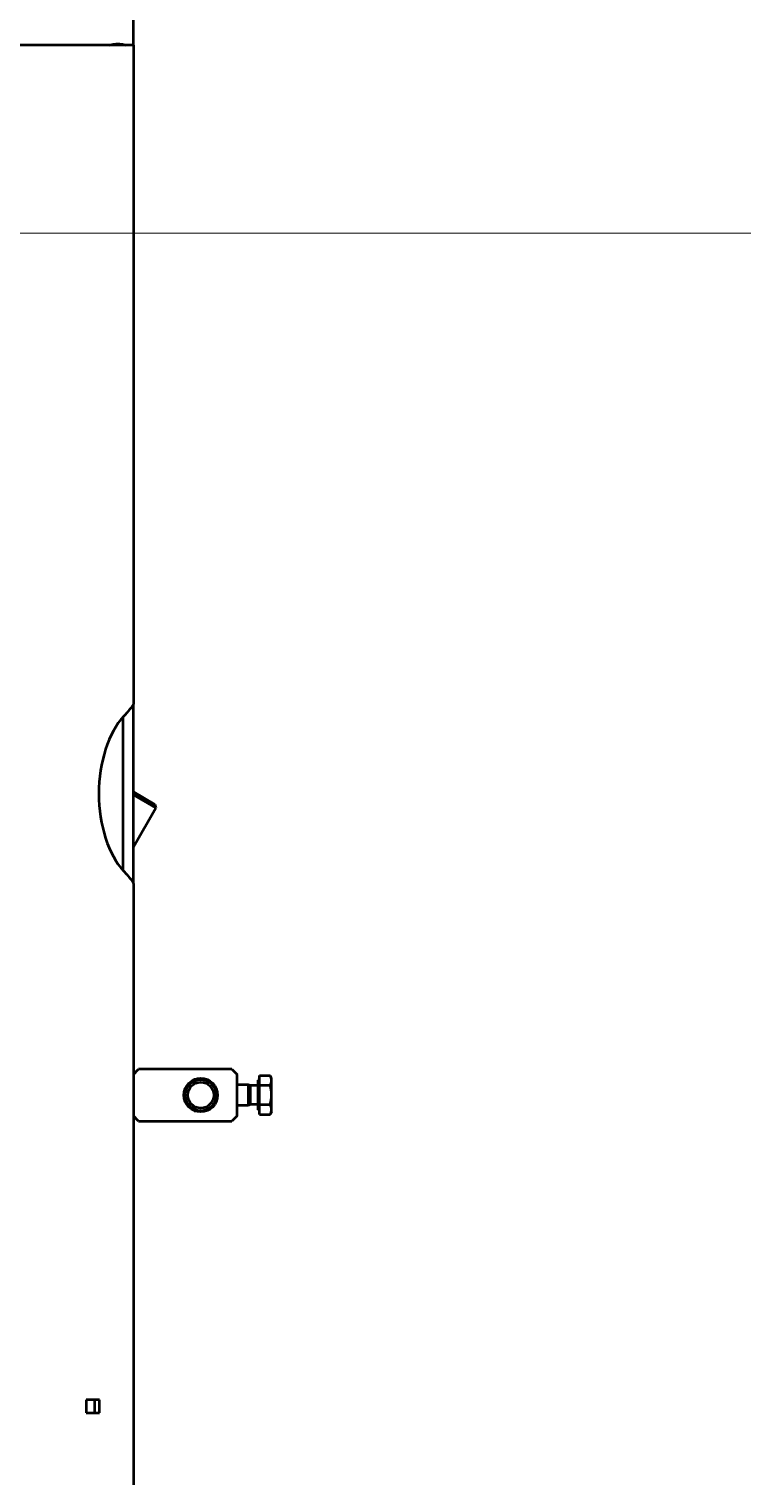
# Model space of a CAD drawing. Extents: x -3873 to 164127, y 7129 to 96529.
# Drawn here: x 73705 to 73980, y 68930 to 69488 of the extents above; entities that cross this region are included whole.
import ezdxf

# ---------------------------------------------------------------- set-up
doc = ezdxf.new("R2010")
doc.units = 0
doc.layers.add('LAYOUT Kromeka', color=1, linetype='CONTINUOUS', lineweight=5)
doc.layers.add('Visible (ISO)', color=7, linetype='CONTINUOUS', lineweight=50)

# ---------------------------------------------------------------- blocks, each defined once
blk = doc.blocks.new('388 gerdirme')
at = {"layer": 'Visible (ISO)', "color": 0}
for p, q in [((51971.62, 94262.44), (51971.62, 94489.06)), ((51449.12, 94271.38), (51444.12, 94271.38)), ((51444.12, 94271.38), (51444.12, 94266.19)), ((51449.12, 94268.19), (51444.12, 94268.19)), ((51449.12, 94266.19), (51449.12, 94271.38)), ((51444.12, 94266.19), (51449.12, 94266.19)), ((51971.62, 94255.94), (51971.62, 94262.44)), ((51712.44, 94257.19), (51653.3, 94257.19)), ((51971.62, 94253.19), (51971.62, 94255.94)), ((51648.26, 94253.19), (51244.97, 94253.19)), ((51556.62, 94251.19), (51558.62, 94253.19)), ((51556.62, 94251.19), (51556.62, 94215.19)), ((51574.62, 94253.19), (51576.62, 94251.19)), ((51576.62, 94215.19), (51576.62, 94251.19)), ((51648.26, 94253.19), (51717.47, 94253.19)), ((51662.33, 94253.19), (51677.39, 94244.49)), ((51677.39, 94244.49), (51682.41, 94253.19)), ((51683.57, 94253.19), (51678.76, 94244.86)), ((51971.62, 94253.19), (51717.47, 94253.19)), ((51971.62, 94253.19), (51983.62, 94253.19)), ((51678.76, 94244.86), (51677.39, 94244.49)), ((51560.62, 94229.69), (51560.62, 94227.19)), ((51572.62, 94227.19), (51572.62, 94229.69)), ((51564.12, 94221.19), (51569.12, 94221.19)), ((51558.62, 94213.19), (51556.62, 94215.19)), ((51558.62, 94213.19), (51574.62, 94213.19)), ((51562.62, 94208.94), (51562.62, 94213.19)), ((51570.62, 94208.94), (51570.62, 94213.19)), ((51576.62, 94215.19), (51574.62, 94213.19)), ((51572.32, 94205.19), (51560.92, 94205.19)), ((51560.92, 94204.59), (51560.92, 94205.19)), ((51570.62, 94208.94), (51562.62, 94208.94)), ((51562.95, 94208.17), (51562.62, 94208.94)), ((51570.28, 94208.17), (51562.95, 94208.17)), ((51562.95, 94205.19), (51562.95, 94208.17)), ((51570.28, 94208.17), (51570.62, 94208.94)), ((51570.28, 94205.19), (51570.28, 94208.17)), ((51572.32, 94204.59), (51572.32, 94205.19)), ((51559.11, 94204.59), (51559.11, 94200.47)), ((51559.11, 94204.59), (51562.97, 94204.59)), ((51560.12, 94199.89), (51559.18, 94200.43)), ((51560.12, 94199.89), (51561.04, 94199.89)), ((51561.04, 94199.89), (51566.72, 94199.89)), ((51562.97, 94204.59), (51570.47, 94204.59)), ((51562.97, 94204.59), (51562.97, 94200.47)), ((51566.72, 94199.89), (51572.3, 94199.89)), ((51570.47, 94204.59), (51574.12, 94204.59)), ((51570.47, 94204.59), (51570.47, 94200.47)), ((51572.3, 94199.89), (51573.12, 94199.89)), ((51573.12, 94199.89), (51574.05, 94200.43)), ((51574.12, 94204.59), (51574.12, 94200.47))]:
    blk.add_line(p, q, dxfattribs=at)
for radius in [6.5, 6, 5]:
    blk.add_circle((51566.62, 94227.19), radius, dxfattribs=at)
blk.add_ellipse((51682.87, 94246.49), major_axis=(-35, 0), ratio=0.571429, start_param=3.688444, end_param=5.736334, dxfattribs=at)
for points, knots in [([(51971.62, 94262.44), (51971.62, 94262.44), (51971.64, 94262.36), (51971.72, 94262.02), (51971.78, 94261.77), (51971.89, 94261.2), (51971.95, 94260.84), (51972.04, 94260.04), (51972.06, 94259.6), (51972.06, 94259.19), (51972.06, 94258.78), (51972.04, 94258.34), (51971.95, 94257.54), (51971.89, 94257.18), (51971.78, 94256.6), (51971.72, 94256.35), (51971.64, 94256.02), (51971.62, 94255.94), (51971.62, 94255.94)], [-0.4923546, -0.4923546, -0.4923546, -0.4923546, -0.3692779, -0.3692779, -0.2462013, -0.2462013, -0.1231006, -0.1231006, 0, 0, 0, 0.1231006, 0.1231006, 0.2462013, 0.2462013, 0.3692779, 0.3692779, 0.4923546, 0.4923546, 0.4923546, 0.4923546]), ([(51652.97, 94256.89), (51652.78, 94256.71), (51652.6, 94256.54), (51651.47, 94255.51), (51650.59, 94254.74), (51649.89, 94254.18)], [0.9223702, 0.9223702, 0.9223702, 0.9223702, 0.9999713, 0.9999713, 1.3961338, 1.3961338, 1.3961338, 1.3961338]), ([(51715.84, 94254.18), (51715.15, 94254.74), (51714.26, 94255.51), (51713.14, 94256.54), (51712.95, 94256.71), (51712.76, 94256.89)], [3.7050543, 3.7050543, 3.7050543, 3.7050543, 4.1012169, 4.1012169, 4.1788179, 4.1788179, 4.1788179, 4.1788179]), ([(51649.89, 94254.18), (51649.36, 94253.76), (51648.89, 94253.41), (51648.45, 94253.22), (51648.35, 94253.19), (51648.26, 94253.19)], [1.3961338, 1.3961338, 1.3961338, 1.3961338, 1.6935798, 1.6935798, 1.8011188, 1.8011188, 1.8011188, 1.8011188]), ([(51717.47, 94253.19), (51717.39, 94253.19), (51717.28, 94253.22), (51716.84, 94253.41), (51716.37, 94253.76), (51715.84, 94254.18)], [3.3000693, 3.3000693, 3.3000693, 3.3000693, 3.4076083, 3.4076083, 3.7050543, 3.7050543, 3.7050543, 3.7050543])]:
    blk.add_open_spline(points, degree=3, knots=knots, dxfattribs=at)
for points, weights in [([(51559.18, 94200.43), (51559.14, 94200.45), (51559.11, 94200.47)], [1.00241870254, 1.00125055518, 1]), ([(51559.11, 94200.47), (51560.14, 94199.89), (51561.04, 94199.89)], [1, 1.0379548493, 1]), ([(51561.04, 94199.89), (51561.93, 94199.89), (51562.97, 94200.47)], [1, 1.0379548493, 1]), ([(51562.97, 94200.47), (51564.98, 94199.89), (51566.72, 94199.89)], [1, 1.0379548493, 1]), ([(51566.72, 94199.89), (51568.46, 94199.89), (51570.47, 94200.47)], [1, 1.0379548493, 1]), ([(51570.47, 94200.47), (51571.45, 94199.89), (51572.3, 94199.89)], [1, 1.0379548493, 1]), ([(51572.3, 94199.89), (51573.14, 94199.89), (51574.12, 94200.47)], [1, 1.0379548493, 1])]:
    blk.add_rational_spline(points, weights, degree=2, dxfattribs=at)

msp = doc.modelspace()

# ---------------------------------------------------------------- linework, layer by layer
at = {"layer": 'LAYOUT Kromeka', "color": 4, "ltscale": 20}
msp.add_line((69966.83, 69409.02), (75066.83, 69409.02), dxfattribs=at)

# ---------------------------------------------------------------- block references
at = {"layer": 'LAYOUT Kromeka', "linetype": 'Continuous', "rotation": 89.99999999999999}
msp.add_blockref('388 gerdirme', (167998.25, 17509.9), dxfattribs=at)

doc.saveas('drawing.dxf')
